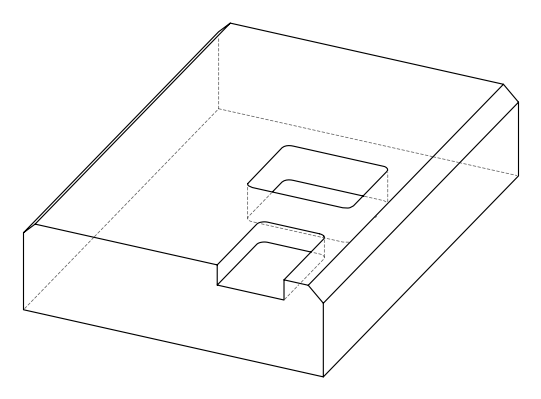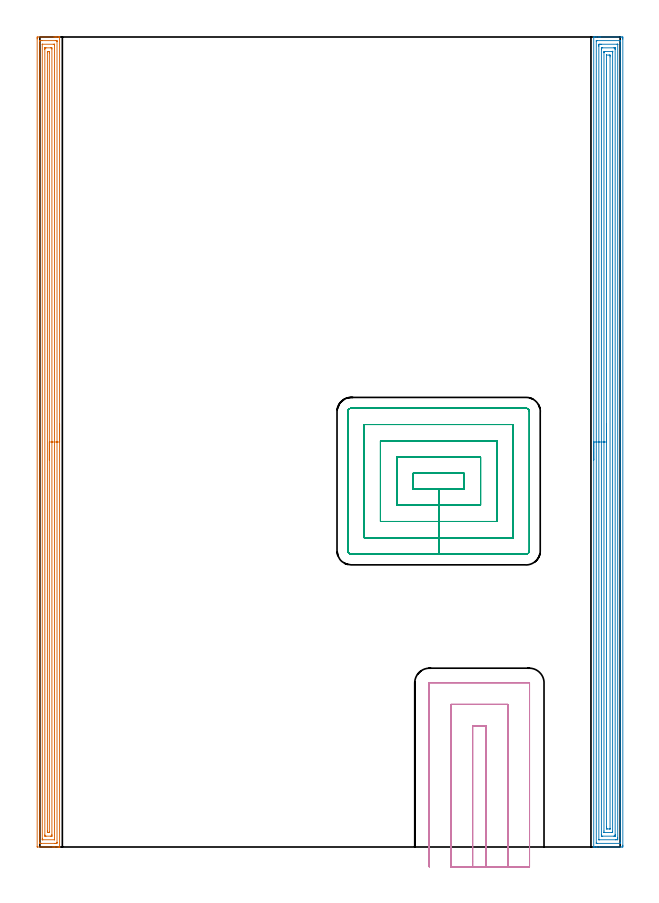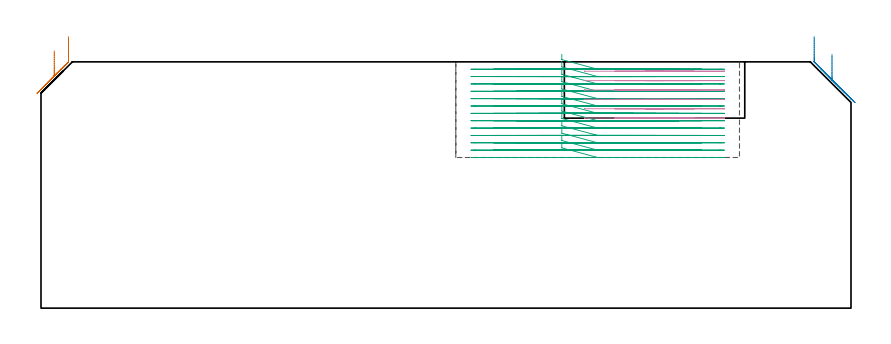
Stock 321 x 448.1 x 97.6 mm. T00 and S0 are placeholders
(PLAN: 4 operations, 2 tool changes, 79.8 min)
(1 AREA_MILL | FG_CHAMFER_SURFACE | UGT0205_001 | 18.14 min | 34450 mm3)
(2 AREA_MILL_1 | FG_CHAMFER_SURFACE_1 | UGT0205_001 | 21.81 min | 58074 mm3)
(3 MILL_RECTANGULAR_POCKET | POCKET_RECTANGULAR_STRAIGHT | NXT0201_011 | Follow Part, ap 3, ae 75% | 30.48 min | 392658 mm3)
(4 MILL_SLOT | SLOT_PARTIAL_RECTANGULAR | UGT0201_008 | Follow Part, ap 4, ae 75% | 9.35 min | 157049 mm3)
(TOOL UGT0205_001 | Chamfer Mill 20 x 3 x 45 deg. | D20 FL50 Z2)
(TOOL NXT0201_011 | ENDMILL 12mm [2P460-1200-NA 1630] | D12 FL38 Z6)
(TOOL UGT0201_008 | End Mill 16 mm | D16 FL32 Z4)
(OP 1 AREA_MILL)
G17 G21 G94 G90
T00 M6
G54
G17 G0 G90 X10.9 Y234.05 S1061 M3
G43 Z107.6 H0
G94 G1 Y234.012 Z106.728 F250.
Y233.898 Z105.863
Y233.709 Z105.012
Y233.447 Z104.18
Y233.113 Z103.374
Y232.71 Z102.6
Y232.242 Z101.864
Y231.711 Z101.172
Y231.121 Z100.529
Y230.478 Z99.939
Y229.786 Z99.408
Y229.05 Z98.94
Y228.276 Z98.537
Y227.47 Z98.203
Y226.638 Z97.941
Y225.787 Z97.752
Y224.922 Z97.638
Y224.05 Z97.6
Y0.176
X10.897 Y0.008 Z97.588
X10.891 Y0.007 Z97.582
X10.534 Y0. Z97.233
X10.249 Z96.948
X9.553 Z96.248
X8.323 Z95.02
X7.788 Z94.483
X7.173 Z93.869
X-1.304 Y0.001 Z85.394
X-1.492 Y0.01 Z85.206
X-1.499 Y0.199 Z85.199
X-1.5 Y447.054 Z85.2
X-1.499 Y447.477 Z85.201
X-1.495 Y447.943 Z85.203
X-1.492 Y448.091 Z85.206
X-1.036 Y448.1 Z85.662
X7.788 Z94.483
X8.323 Z95.02
X8.671 Z95.367
X9.205 Z95.901
X9.553 Z96.248
X10.249 Z96.948
X10.534 Z97.233
X10.891 Y448.093 Z97.582
X10.897 Y448.092 Z97.588
X10.9 Y447.924 Z97.6
Y224.05
X9.486 Z96.186
X9.485 Y2.479 Z96.185
X9.484 Y2.41 Z96.184
X9.474 Y2.01 Z96.174
X9.074 Y2.002 Z95.774
X8.671 Y2.001 Z95.371
X8.193 Y2. Z94.893
X0.729 Y2.001 Z87.429
X0.249 Y2.003 Z86.949
X0.022 Y2.01 Z86.722
X-0.079 Y2.031 Z86.621
X-0.085 Y2.341 Z86.615
Y2.41
Y445.621
X-0.084 Y445.69 Z86.616
X-0.074 Y446.09 Z86.626
X0.326 Y446.098 Z87.026
X0.729 Y446.099 Z87.429
X1.206 Y446.1 Z87.906
X8.671 Y446.099 Z95.371
X9.151 Y446.097 Z95.851
X9.378 Y446.09 Z96.078
X9.479 Y446.069 Z96.179
X9.485 Y445.759 Z96.185
Y445.69
X9.486 Y224.05 Z96.186
X8.072 Z94.772
X8.071 Y4.198 Z94.771
X8.07 Y4.055 Z94.77
X8.068 Y4.02 Z94.768
X8.065 Y4.011 Z94.765
X8.048 Y4.007 Z94.748
X7.983 Y4.001 Z94.683
X1.612 Z88.312
X1.416 Y4.003 Z88.116
X1.361 Y4.007 Z88.061
X1.335 Y4.011 Z88.035
X1.333 Y4.027 Z88.033
X1.33 Y4.102 Z88.03
X1.329 Y4.198 Z88.029
X1.328 Y4.485 Z88.028
X1.329 Y443.902 Z88.029
X1.33 Y444.046 Z88.03
X1.332 Y444.08 Z88.032
X1.334 Y444.09 Z88.034
X1.352 Y444.093 Z88.052
X1.417 Y444.099 Z88.117
X7.788 Y444.1 Z94.488
X7.984 Y444.097 Z94.684
X8.039 Y444.093 Z94.739
X8.065 Y444.089 Z94.765
X8.067 Y444.073 Z94.767
X8.07 Y443.998 Z94.77
X8.071 Y443.902 Z94.771
X8.072 Y443.615 Z94.772
Y224.05
X6.657 Z93.357
Y6.879
X6.654 Y6.241 Z93.354
X6.65 Y6.026 Z93.35
X6.643 Y6.009 Z93.343
X6.62 Y6.006 Z93.32
X6.566 Y6.002 Z93.266
X6.457 Y6.001 Z93.157
X6.024 Y6. Z92.724
X3.362 Z90.062
X2.941 Y6.01 Z89.641
X2.749 Y6.022 Z89.449
X2.748 Y6.132 Z89.448
X2.743 Y6.626 Z89.443
Y441.221
X2.746 Y441.86 Z89.446
X2.75 Y442.074 Z89.45
X2.757 Y442.091 Z89.457
X2.78 Y442.094 Z89.48
X2.834 Y442.098 Z89.534
X2.942 Y442.1 Z89.642
X3.376 Z90.076
X6.038 Z92.738
X6.459 Y442.09 Z93.159
X6.65 Y442.078 Z93.35
X6.652 Y441.968 Z93.352
X6.657 Y441.474 Z93.357
Y224.05
X5.243 Z91.943
Y8.46
X5.241 Y8.254 Z91.941
X5.239 Y8.116 Z91.939
X5.236 Y8.014 Z91.936
X5.222 Y8.01 Z91.922
X5.141 Y8.006 Z91.841
X4.915 Y8.002 Z91.615
X4.259 Y8.008 Z90.959
X4.172 Y8.01 Z90.872
X4.162 Y8.357 Z90.862
X4.158 Y8.563 Z90.858
X4.157 Y8.666 Z90.857
Y8.77
Y439.64
X4.158 Y439.847 Z90.858
X4.161 Y439.984 Z90.861
X4.164 Y440.086 Z90.864
X4.178 Y440.09 Z90.878
X4.259 Y440.094 Z90.959
X4.485 Y440.098 Z91.185
X5.141 Y440.092 Z91.841
X5.228 Y440.09 Z91.928
X5.237 Y439.743 Z91.937
X5.242 Y439.537 Z91.942
X5.243 Y439.434 Z91.943
Y439.33
Y224.05
Y223.179 Z91.981
Y222.314 Z92.095
Y221.462 Z92.284
Y220.63 Z92.546
Y219.824 Z92.88
Y219.05 Z93.283
Y218.314 Z93.752
Y217.622 Z94.283
Y216.979 Z94.872
Y216.39 Z95.515
Y215.859 Z96.207
Y215.39 Z96.943
Y214.987 Z97.717
Y214.653 Z98.523
Y214.391 Z99.355
Y214.202 Z100.207
Y214.088 Z101.072
Y214.05 Z101.943
G0 Z107.6
M5
M2
(OP 2 AREA_MILL_1)
G17 G21 G94 G90
T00 M6
G54
G17 G0 G90 X306.4 Y214.05 S1061 M3
G43 Z107.6 H0
G94 G1 Y214.088 Z106.728 F250.
Y214.202 Z105.863
Y214.391 Z105.012
Y214.653 Z104.18
Y214.987 Z103.374
Y215.39 Z102.6
Y215.858 Z101.864
Y216.39 Z101.172
Y216.979 Z100.529
Y217.622 Z99.939
Y218.314 Z99.408
Y219.05 Z98.94
Y219.824 Z98.537
Y220.63 Z98.203
Y221.462 Z97.941
Y222.313 Z97.752
Y223.178 Z97.638
Y224.05 Z97.6
Y447.924
X306.403 Y448.091 Z97.588
X306.429 Y448.1 Z97.562
X306.808 Z97.192
X307.105 Z96.895
X307.804 Z96.191
X309.039 Z94.958
X309.576 Z94.419
X310.194 Z93.802
X321.365 Z82.632
X321.982 Y448.096 Z82.015
X322.492 Y448.091 Z81.506
X322.495 Y447.993 Z81.503
X322.499 Y447.477 Z81.501
X322.5 Y446.955 Z81.5
Y0.995
X322.499 Y0.623 Z81.501
X322.495 Y0.107 Z81.503
X322.492 Y0.009 Z81.506
X321.982 Y0. Z82.015
X309.576 Z94.419
X308.153 Z95.843
X307.804 Z96.191
X307.105 Z96.894
X306.808 Z97.192
X306.429 Z97.562
X306.403 Y0.009 Z97.588
X306.4 Y0.176 Z97.6
Y224.05
X307.814 Z96.186
Y445.679
X307.816 Y445.91 Z96.184
X307.818 Y446.02 Z96.182
X307.821 Y446.073 Z96.179
X307.826 Y446.09 Z96.174
X307.876 Y446.092 Z96.124
X308.284 Y446.099 Z95.716
X320.69 Z83.31
X320.949 Y446.096 Z83.051
X321.063 Y446.091 Z82.937
X321.079 Y446.089 Z82.921
X321.081 Y446.07 Z82.919
X321.084 Y446.018 Z82.916
X321.085 Y445.912 Z82.915
X321.086 Y445.7 Z82.914
Y2.421
X321.084 Y2.19 Z82.916
X321.082 Y2.08 Z82.918
X321.079 Y2.027 Z82.921
X321.074 Y2.01 Z82.926
X321.024 Y2.008 Z82.976
X320.616 Y2.001 Z83.384
X308.21 Z95.79
X307.951 Y2.004 Z96.049
X307.837 Y2.009 Z96.163
X307.821 Y2.011 Z96.179
X307.819 Y2.03 Z96.181
X307.816 Y2.082 Z96.184
X307.815 Y2.188 Z96.185
X307.814 Y2.4 Z96.186
Y224.05
X309.228 Z94.772
X309.229 Y443.008 Z94.771
X309.23 Y443.358 Z94.77
X309.233 Y443.902 Z94.767
X309.235 Y444.068 Z94.765
X309.389 Y444.091 Z94.611
X309.576 Y444.095 Z94.424
X310.266 Y444.1 Z93.734
X310.462 Z93.538
X319.324 Y444.099 Z84.676
X319.52 Y444.097 Z84.48
X319.65 Y444.092 Z84.35
X319.666 Y444.089 Z84.334
X319.668 Y444.084 Z84.332
X319.67 Y444.061 Z84.33
X319.671 Y444.019 Z84.329
X319.672 Y443.902 Z84.328
X319.671 Y5.092 Z84.329
X319.67 Y4.742 Z84.33
X319.666 Y4.198 Z84.334
X319.665 Y4.032 Z84.335
X319.511 Y4.009 Z84.489
X319.324 Y4.005 Z84.676
X318.634 Y4. Z85.366
X318.438 Z85.562
X309.576 Y4.001 Z94.424
X309.38 Y4.003 Z94.62
X309.25 Y4.008 Z94.75
X309.234 Y4.011 Z94.766
X309.232 Y4.016 Z94.768
X309.23 Y4.039 Z94.77
X309.229 Y4.081 Z94.771
X309.228 Y4.198 Z94.772
Y224.05
X310.643 Z93.357
Y441.221
X310.644 Y441.931 Z93.356
X310.647 Y442.034 Z93.353
X310.649 Y442.087 Z93.351
X310.695 Y442.091 Z93.305
X310.913 Y442.096 Z93.087
X311.348 Y442.1 Z92.652
X317.552 Z86.448
X317.991 Y442.097 Z86.009
X318.204 Y442.093 Z85.796
X318.25 Y442.09 Z85.75
X318.253 Y442.053 Z85.747
X318.255 Y441.99 Z85.745
X318.257 Y441.403 Z85.743
Y441.221
Y6.879
X318.256 Y6.169 Z85.744
X318.253 Y6.066 Z85.747
X318.251 Y6.013 Z85.749
X318.205 Y6.009 Z85.795
X317.987 Y6.004 Z86.013
X317.552 Y6. Z86.448
X311.348 Z92.652
X310.909 Y6.003 Z93.091
X310.696 Y6.007 Z93.304
X310.65 Y6.01 Z93.35
X310.647 Y6.047 Z93.353
X310.645 Y6.11 Z93.355
X310.643 Y6.697 Z93.357
Y6.879
Y224.05
X312.057 Z91.943
X312.058 Y439.434 Z91.942
X312.059 Y439.61 Z91.941
X312.064 Y439.792 Z91.936
X312.076 Y440.09 Z91.924
X312.235 Y440.094 Z91.765
X312.461 Y440.099 Z91.539
X316.76 Z87.24
X316.818 Y440.098 Z87.182
X316.833 Y440.095 Z87.167
X316.835 Y440.092 Z87.165
X316.838 Y440.073 Z87.162
X316.841 Y439.971 Z87.159
X316.843 Y439.613 Z87.157
Y439.434
X316.842 Y8.666 Z87.158
X316.841 Y8.49 Z87.159
X316.836 Y8.308 Z87.164
X316.824 Y8.01 Z87.176
X316.665 Y8.006 Z87.335
X316.439 Y8.001 Z87.561
X312.14 Z91.86
X312.082 Y8.002 Z91.918
X312.067 Y8.005 Z91.933
X312.065 Y8.008 Z91.935
X312.062 Y8.027 Z91.938
X312.059 Y8.129 Z91.941
X312.057 Y8.846 Z91.943
Y224.05
X313.471 Z90.529
X313.472 Y437.916 Z90.528
X313.474 Y438.051 Z90.526
X313.477 Y438.083 Z90.523
X313.479 Y438.09 Z90.521
X313.493 Y438.093 Z90.507
X313.558 Y438.098 Z90.442
X314.893 Y438.099 Z89.107
X315.333 Y438.096 Z88.667
X315.414 Y438.09 Z88.586
X315.422 Y438.007 Z88.578
X315.425 Y437.646 Z88.575
X315.428 Y437.106 Z88.572
Y10.184
X315.426 Y10.049 Z88.574
X315.423 Y10.017 Z88.577
X315.421 Y10.01 Z88.579
X315.407 Y10.007 Z88.593
X315.342 Y10.002 Z88.658
X314.007 Y10.001 Z89.993
X313.567 Y10.004 Z90.433
X313.486 Y10.01 Z90.514
X313.478 Y10.093 Z90.522
X313.475 Y10.454 Z90.525
X313.472 Y10.994 Z90.528
X313.471 Y224.05 Z90.529
Y224.922 Z90.567
Y225.786 Z90.681
Y226.638 Z90.87
Y227.47 Z91.132
Y228.276 Z91.466
Y229.05 Z91.869
Y229.786 Z92.337
Y230.478 Z92.869
Y231.121 Z93.458
Y231.71 Z94.101
Y232.241 Z94.793
Y232.71 Z95.529
Y233.113 Z96.303
Y233.447 Z97.109
Y233.709 Z97.941
Y233.898 Z98.792
Y234.012 Z99.657
Y234.05 Z100.529
G0 Z107.6
M5
M2
(OP 3 MILL_RECTANGULAR_POCKET)
G17 G21 G94 G90
T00 M6
G54
G17 G0 G90 X206.4 Y205.976 S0 M3
G43 Z107.6 H1
Z100.6
G94 G1 Y198.1 Z98.489 F250.
X220.6 Z94.685
X234.8 F500.
Y206.7
X206.4
Y198.1
X220.6
Y189.1
X243.8
Y215.7
X197.4
Y189.1
X220.6
Y180.1
X252.8
Y224.7
X188.4
Y180.1
X220.6
Y171.1
X261.8
Y233.7
X179.4
Y171.1
X220.6
Y162.1
X269.1
G3 X270.8 Y163.8 R1.7
G1 Y241.
G3 X269.1 Y242.7 R1.7
G1 X172.1
G3 X170.4 Y241. R1.7
G1 Y163.8
G3 X172.1 Y162.1 R1.7
G1 X220.6
X221.6
G0 X206.4 Y205.976 Z97.685
G1 Y198.1 Z95.574 F250.
X220.6 Z91.769
X234.8 F500.
Y206.7
X206.4
Y198.1
X220.6
Y189.1
X243.8
Y215.7
X197.4
Y189.1
X220.6
Y180.1
X252.8
Y224.7
X188.4
Y180.1
X220.6
Y171.1
X261.8
Y233.7
X179.4
Y171.1
X220.6
Y162.1
X269.1
G3 X270.8 Y163.8 R1.7
G1 Y241.
G3 X269.1 Y242.7 R1.7
G1 X172.1
G3 X170.4 Y241. R1.7
G1 Y163.8
G3 X172.1 Y162.1 R1.7
G1 X220.6
X221.6
G0 X206.4 Y205.976 Z94.769
G1 Y198.1 Z92.659 F250.
X220.6 Z88.854
X234.8 F500.
Y206.7
X206.4
Y198.1
X220.6
Y189.1
X243.8
Y215.7
X197.4
Y189.1
X220.6
Y180.1
X252.8
Y224.7
X188.4
Y180.1
X220.6
Y171.1
X261.8
Y233.7
X179.4
Y171.1
X220.6
Y162.1
X269.1
G3 X270.8 Y163.8 R1.7
G1 Y241.
G3 X269.1 Y242.7 R1.7
G1 X172.1
G3 X170.4 Y241. R1.7
G1 Y163.8
G3 X172.1 Y162.1 R1.7
G1 X220.6
X221.6
G0 X206.4 Y205.976 Z91.854
G1 Y198.1 Z89.743 F250.
X220.6 Z85.938
X234.8 F500.
Y206.7
X206.4
Y198.1
X220.6
Y189.1
X243.8
Y215.7
X197.4
Y189.1
X220.6
Y180.1
X252.8
Y224.7
X188.4
Y180.1
X220.6
Y171.1
X261.8
Y233.7
X179.4
Y171.1
X220.6
Y162.1
X269.1
G3 X270.8 Y163.8 R1.7
G1 Y241.
G3 X269.1 Y242.7 R1.7
G1 X172.1
G3 X170.4 Y241. R1.7
G1 Y163.8
G3 X172.1 Y162.1 R1.7
G1 X220.6
X221.6
G0 X206.4 Y205.976 Z88.938
G1 Y198.1 Z86.828 F250.
X220.6 Z83.023
X234.8 F500.
Y206.7
X206.4
Y198.1
X220.6
Y189.1
X243.8
Y215.7
X197.4
Y189.1
X220.6
Y180.1
X252.8
Y224.7
X188.4
Y180.1
X220.6
Y171.1
X261.8
Y233.7
X179.4
Y171.1
X220.6
Y162.1
X269.1
G3 X270.8 Y163.8 R1.7
G1 Y241.
G3 X269.1 Y242.7 R1.7
G1 X172.1
G3 X170.4 Y241. R1.7
G1 Y163.8
G3 X172.1 Y162.1 R1.7
G1 X220.6
X221.6
G0 X206.4 Y205.976 Z86.023
G1 Y198.1 Z83.913 F250.
X220.6 Z80.108
X234.8 F500.
Y206.7
X206.4
Y198.1
X220.6
Y189.1
X243.8
Y215.7
X197.4
Y189.1
X220.6
Y180.1
X252.8
Y224.7
X188.4
Y180.1
X220.6
Y171.1
X261.8
Y233.7
X179.4
Y171.1
X220.6
Y162.1
X269.1
G3 X270.8 Y163.8 R1.7
G1 Y241.
G3 X269.1 Y242.7 R1.7
G1 X172.1
G3 X170.4 Y241. R1.7
G1 Y163.8
G3 X172.1 Y162.1 R1.7
G1 X220.6
X221.6
G0 X206.4 Y205.976 Z83.108
G1 Y198.1 Z80.997 F250.
X220.6 Z77.192
X234.8 F500.
Y206.7
X206.4
Y198.1
X220.6
Y189.1
X243.8
Y215.7
X197.4
Y189.1
X220.6
Y180.1
X252.8
Y224.7
X188.4
Y180.1
X220.6
Y171.1
X261.8
Y233.7
X179.4
Y171.1
X220.6
Y162.1
X269.1
G3 X270.8 Y163.8 R1.7
G1 Y241.
G3 X269.1 Y242.7 R1.7
G1 X172.1
G3 X170.4 Y241. R1.7
G1 Y163.8
G3 X172.1 Y162.1 R1.7
G1 X220.6
X221.6
G0 X206.4 Y205.976 Z80.192
G1 Y198.1 Z78.082 F250.
X220.6 Z74.277
X234.8 F500.
Y206.7
X206.4
Y198.1
X220.6
Y189.1
X243.8
Y215.7
X197.4
Y189.1
X220.6
Y180.1
X252.8
Y224.7
X188.4
Y180.1
X220.6
Y171.1
X261.8
Y233.7
X179.4
Y171.1
X220.6
Y162.1
X269.1
G3 X270.8 Y163.8 R1.7
G1 Y241.
G3 X269.1 Y242.7 R1.7
G1 X172.1
G3 X170.4 Y241. R1.7
G1 Y163.8
G3 X172.1 Y162.1 R1.7
G1 X220.6
X221.6
G0 X206.4 Y205.976 Z77.277
G1 Y198.1 Z75.166 F250.
X220.6 Z71.362
X234.8 F500.
Y206.7
X206.4
Y198.1
X220.6
Y189.1
X243.8
Y215.7
X197.4
Y189.1
X220.6
Y180.1
X252.8
Y224.7
X188.4
Y180.1
X220.6
Y171.1
X261.8
Y233.7
X179.4
Y171.1
X220.6
Y162.1
X269.1
G3 X270.8 Y163.8 R1.7
G1 Y241.
G3 X269.1 Y242.7 R1.7
G1 X172.1
G3 X170.4 Y241. R1.7
G1 Y163.8
G3 X172.1 Y162.1 R1.7
G1 X220.6
X221.6
G0 X206.4 Y205.976 Z74.362
G1 Y198.1 Z72.251 F250.
X220.6 Z68.446
X234.8 F500.
Y206.7
X206.4
Y198.1
X220.6
Y189.1
X243.8
Y215.7
X197.4
Y189.1
X220.6
Y180.1
X252.8
Y224.7
X188.4
Y180.1
X220.6
Y171.1
X261.8
Y233.7
X179.4
Y171.1
X220.6
Y162.1
X269.1
G3 X270.8 Y163.8 R1.7
G1 Y241.
G3 X269.1 Y242.7 R1.7
G1 X172.1
G3 X170.4 Y241. R1.7
G1 Y163.8
G3 X172.1 Y162.1 R1.7
G1 X220.6
X221.6
G0 X206.4 Y205.976 Z71.446
G1 Y198.1 Z69.336 F250.
X220.6 Z65.531
X234.8 F500.
Y206.7
X206.4
Y198.1
X220.6
Y189.1
X243.8
Y215.7
X197.4
Y189.1
X220.6
Y180.1
X252.8
Y224.7
X188.4
Y180.1
X220.6
Y171.1
X261.8
Y233.7
X179.4
Y171.1
X220.6
Y162.1
X269.1
G3 X270.8 Y163.8 R1.7
G1 Y241.
G3 X269.1 Y242.7 R1.7
G1 X172.1
G3 X170.4 Y241. R1.7
G1 Y163.8
G3 X172.1 Y162.1 R1.7
G1 X220.6
X221.6
G0 X206.4 Y205.976 Z68.531
G1 Y198.1 Z66.42 F250.
X220.6 Z62.615
X234.8 F500.
Y206.7
X206.4
Y198.1
X220.6
Y189.1
X243.8
Y215.7
X197.4
Y189.1
X220.6
Y180.1
X252.8
Y224.7
X188.4
Y180.1
X220.6
Y171.1
X261.8
Y233.7
X179.4
Y171.1
X220.6
Y162.1
X269.1
G3 X270.8 Y163.8 R1.7
G1 Y241.
G3 X269.1 Y242.7 R1.7
G1 X172.1
G3 X170.4 Y241. R1.7
G1 Y163.8
G3 X172.1 Y162.1 R1.7
G1 X220.6
X221.6
G0 X206.4 Y205.976 Z65.615
G1 Y198.1 Z63.505 F250.
X220.6 Z59.7
X234.8 F500.
Y206.7
X206.4
Y198.1
X220.6
Y189.1
X243.8
Y215.7
X197.4
Y189.1
X220.6
Y180.1
X252.8
Y224.7
X188.4
Y180.1
X220.6
Y171.1
X261.8
Y233.7
X179.4
Y171.1
X220.6
Y162.1
X269.1
G3 X270.8 Y163.8 R1.7
G1 Y241.
G3 X269.1 Y242.7 R1.7
G1 X172.1
G3 X170.4 Y241. R1.7
G1 Y163.8
G3 X172.1 Y162.1 R1.7
G1 X220.6
X221.6
G0 Z107.6
M5
M2
(OP 4 MILL_SLOT)
G17 G21 G94 G90
T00 M6
G54
G17 G0 G90 X246.9 Y-11. S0 M3
G43 Z107.6 H0
Z93.883
G94 G1 Y-8. F250.
Y66.9 F500.
X239.4
Y-8.
Y-11. F250.
X258.9
Y-8.
Y78.9 F500.
X227.4
Y-8.
Y-11. F250.
X270.9
Y-8.
Y90.8 F500.
X270.895 Y90.855
X270.855 Y90.895
X270.8 Y90.9
X215.5
X215.445 Y90.895
X215.405 Y90.855
X215.4 Y90.8
Y-8.
Y-11. F250.
G0 X246.9 Z90.167
G1 Y-8.
Y66.9 F500.
X239.4
Y-8.
Y-11. F250.
X258.9
Y-8.
Y78.9 F500.
X227.4
Y-8.
Y-11. F250.
X270.9
Y-8.
Y90.8 F500.
X270.895 Y90.855
X270.855 Y90.895
X270.8 Y90.9
X215.5
X215.445 Y90.895
X215.405 Y90.855
X215.4 Y90.8
Y-8.
Y-11. F250.
G0 X246.9 Z86.45
G1 Y-8.
Y66.9 F500.
X239.4
Y-8.
Y-11. F250.
X258.9
Y-8.
Y78.9 F500.
X227.4
Y-8.
Y-11. F250.
X270.9
Y-8.
Y90.8 F500.
X270.895 Y90.855
X270.855 Y90.895
X270.8 Y90.9
X215.5
X215.445 Y90.895
X215.405 Y90.855
X215.4 Y90.8
Y-8.
Y-11. F250.
G0 X246.9 Z82.733
G1 Y-8.
Y66.9 F500.
X239.4
Y-8.
Y-11. F250.
X258.9
Y-8.
Y78.9 F500.
X227.4
Y-8.
Y-11. F250.
X270.9
Y-8.
Y90.8 F500.
X270.895 Y90.855
X270.855 Y90.895
X270.8 Y90.9
X215.5
X215.445 Y90.895
X215.405 Y90.855
X215.4 Y90.8
Y-8.
Y-11. F250.
G0 X246.9 Z79.017
G1 Y-8.
Y66.9 F500.
X239.4
Y-8.
Y-11. F250.
X258.9
Y-8.
Y78.9 F500.
X227.4
Y-8.
Y-11. F250.
X270.9
Y-8.
Y90.8 F500.
X270.895 Y90.855
X270.855 Y90.895
X270.8 Y90.9
X215.5
X215.445 Y90.895
X215.405 Y90.855
X215.4 Y90.8
Y-8.
Y-11. F250.
G0 X246.9 Z75.3
G1 Y-8.
Y66.9 F500.
X239.4
Y-8.
Y-11. F250.
X258.9
Y-8.
Y78.9 F500.
X227.4
Y-8.
Y-11. F250.
X270.9
Y-8.
Y90.8 F500.
X270.895 Y90.855
X270.855 Y90.895
X270.8 Y90.9
X215.5
X215.445 Y90.895
X215.405 Y90.855
X215.4 Y90.8
Y-8.
Y-11. F250.
G0 Z107.6
M5
M2
